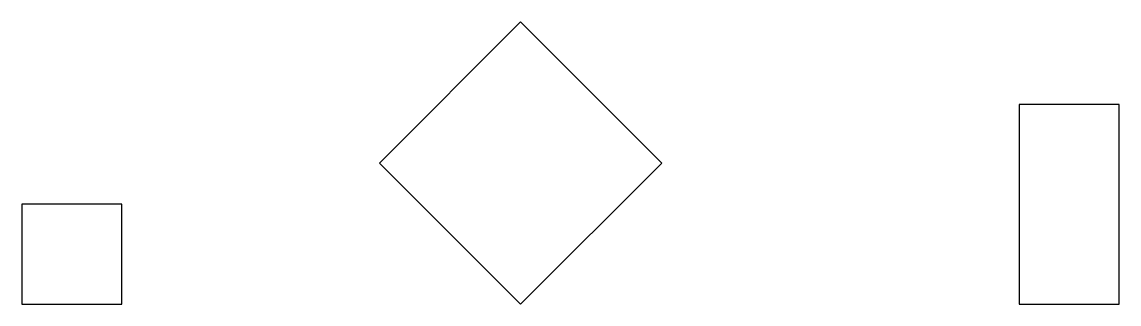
# Model space of a CAD drawing. Units: millimetres at full size, sheet at 1:200. Extents: x -20000 to 2000, y 2000 to 7657.
import ezdxf

# ---------------------------------------------------------------- set-up
doc = ezdxf.new("R2010")
doc.units = ezdxf.units.MM
doc.header["$LTSCALE"] = 200
doc.layers.add('0-0__本体', color=3, linetype='Continuous')

# ---------------------------------------------------------------- blocks, each defined once
blk = doc.blocks.new('SQ')
at = {"layer": '0-0__本体'}
blk.add_lwpolyline([(0, 0), (2000, 0), (2000, 2000), (0, 2000)], close=True, dxfattribs=at)

msp = doc.modelspace()

# ---------------------------------------------------------------- block references
at = {"layer": '0-0__本体', "xscale": 2, "yscale": 2, "rotation": 45}
msp.add_blockref('SQ', (-10000, 2000), dxfattribs=at)
at = {"layer": '0-0__本体', "yscale": 2}
msp.add_blockref('SQ', (0, 2000), dxfattribs=at)
at = {"layer": '0-0__本体'}
msp.add_blockref('SQ', (-20000, 2000), dxfattribs=at)

doc.saveas('drawing.dxf')
